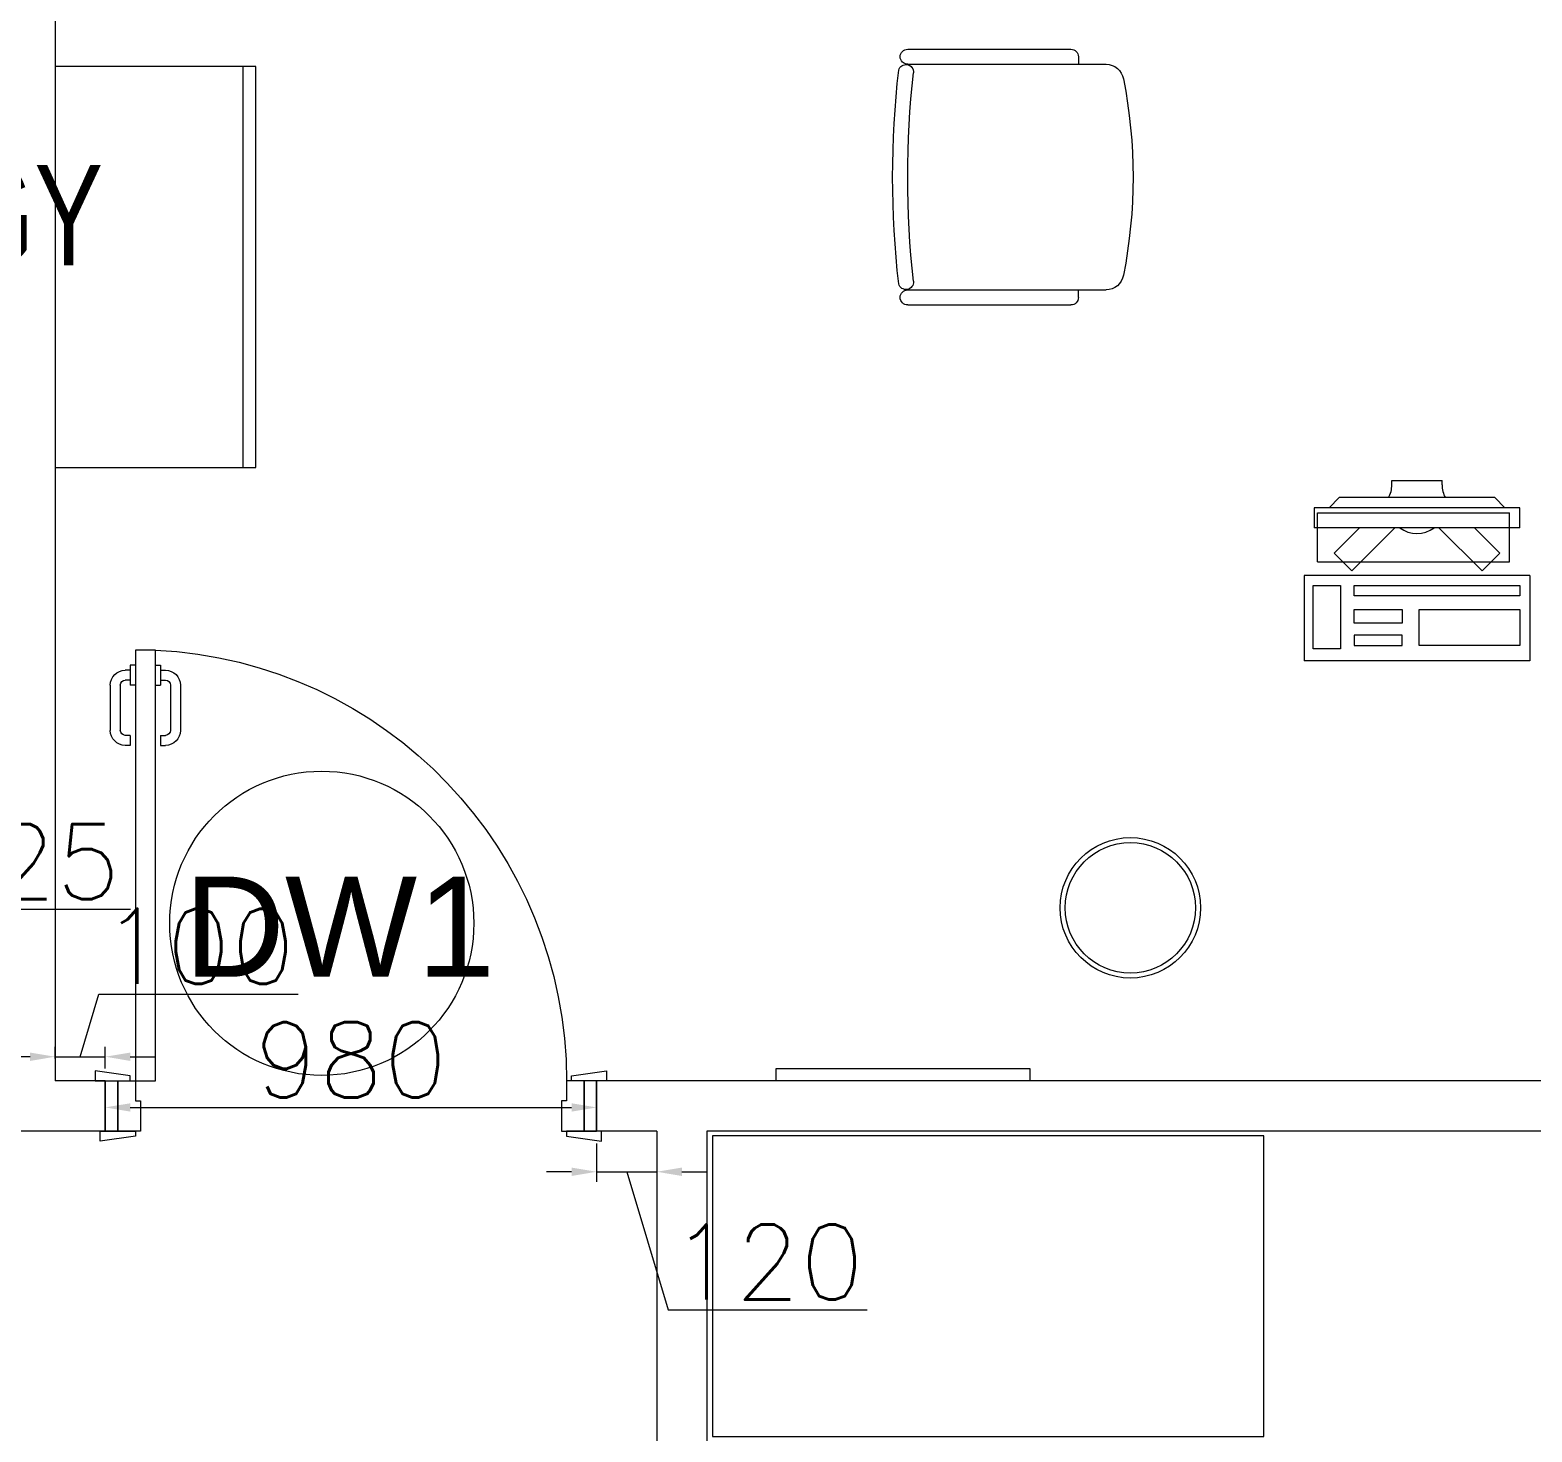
# Model space of a CAD drawing. Header units: millimetres. Extents: x -2143172 to 5255, y -610845 to 279739.
# Drawn here: x -1136529 to -1133534, y -589068 to -586273 of the extents above; entities that cross this region are included whole.
import ezdxf

# ---------------------------------------------------------------- set-up
doc = ezdxf.new("R2010")
doc.units = ezdxf.units.MM
doc.header["$LTSCALE"] = 30
doc.linetypes.add('HIDDEN', pattern=[9.525, 6.35, -3.175])
doc.layers.get('0').update_dxf_attribs({"lineweight": 5})
doc.layers.get('Defpoints').update_dxf_attribs({"lineweight": 5})
for name, color, linetype, lineweight in [('72_EGR_BASE_TEXT', 7, 'Continuous', 5), ('dims.', 152, 'Continuous', 5), ('DTAG', 20, 'Continuous', 9), ('LOADING', 163, 'Continuous', 5), ('Walls', 32, 'Continuous', 5)]:
    doc.layers.add(name, color=color, linetype=linetype, lineweight=lineweight)
doc.layers.add('Wooden Joinery', color=7, linetype='Continuous', lineweight=5, true_color=0x521300)
doc.styles.add('SIMPLEX', font='SIMPLEX.shx', dxfattribs={"height": 150})
doc.styles.add('TTLB-A0-JeddahDP$0$swis721', font='swiss.ttf')
doc.styles.add('X3G_ENTITY_258862', font='swisscl.ttf', dxfattribs={"height": 200})
doc.dimstyles.new('Buk', dxfattribs={"dimtxt": 150, "dimasz": 50, "dimexe": 20, "dimexo": 25, "dimgap": 20, "dimtad": 1, "dimdec": 0, "dimrnd": 5, "dimdsep": 46, "dimtxsty": 'SIMPLEX', "dimcen": 0, "dimdle": 20, "dimclrd": 256, "dimclre": 256, "dimclrt": 256, "dimadec": 0, "dimazin": 0, "dimtfac": 0.0075, "dimtdec": 0, "dimtmove": 1, "dimatfit": 2, "dimldrblk": 'ARCHTICK', "dimfxl": 1, "dimtolj": 1, "dimtzin": 0, "dimlwd": -1, "dimlwe": -1, "dimarcsym": 0})

# ---------------------------------------------------------------- blocks, each defined once
blk = doc.blocks.new('*D487')
at = {"layer": 'Defpoints', "color": 0, "transparency": 16777216}
for p in [(-1137004.4, -588150.9), (-1137004.4, -588368.1), (-1136579, -588368.1)]:
    blk.add_point(p, dxfattribs=at)
at = {"layer": 'dims.', "transparency": 16777216}
for p, q in [((-1136791.7, -588150.9), (-1136754.2, -588025.9)), ((-1136754.2, -588025.9), (-1136328.5, -588025.9)), ((-1136629, -588150.9), (-1136954.4, -588150.9))]:
    blk.add_line(p, q, dxfattribs=at)
at = {"layer": 'dims.', "linetype": 'Continuous', "transparency": 16777216}
for p, q in [((-1137004.4, -588343.1), (-1137004.4, -588130.9)), ((-1136579, -588343.1), (-1136579, -588130.9))]:
    blk.add_line(p, q, dxfattribs=at)
at = {"layer": 'dims.', "transparency": 16777216}
for points in [[(-1136954.4, -588142.6), (-1136954.4, -588159.3), (-1137004.4, -588150.9)], [(-1136629, -588142.6), (-1136629, -588159.3), (-1136579, -588150.9)]]:
    blk.add_solid(points, dxfattribs=at)
at = {"layer": 'dims.', "transparency": 16777216, "insert": (-1136541.4, -587930.9), "char_height": 150, "attachment_point": 5, "style": 'SIMPLEX'}
blk.add_mtext('\\A1;425', dxfattribs=at)
blk = doc.blocks.new('_ArchTick')
at = {"color": 0, "linetype": 'ByBlock', "const_width": 0.15}
blk.add_lwpolyline([(-0.5, -0.5), (0.5, 0.5)], dxfattribs=at)
blk = doc.blocks.new('*D495')
at = {"layer": 'Defpoints', "color": 0, "transparency": 16777216}
for p in [(-1136379, -588319.9), (-1136479, -588348.5), (-1136379, -588368.1)]:
    blk.add_point(p, dxfattribs=at)
at = {"layer": 'dims.', "transparency": 16777216}
for p, q in [((-1136429, -588319.9), (-1136391.5, -588194.9)), ((-1136391.5, -588194.9), (-1135994.4, -588194.9)), ((-1136529, -588319.9), (-1136579, -588319.9)), ((-1136479, -588319.9), (-1136379, -588319.9)), ((-1136479, -588319.9), (-1136379, -588319.9)), ((-1136329, -588319.9), (-1136279, -588319.9))]:
    blk.add_line(p, q, dxfattribs=at)
at = {"layer": 'dims.', "linetype": 'Continuous', "transparency": 16777216}
for p, q in [((-1136479, -588323.5), (-1136479, -588299.9)), ((-1136379, -588343.1), (-1136379, -588299.9))]:
    blk.add_line(p, q, dxfattribs=at)
at = {"layer": 'dims.', "transparency": 16777216}
for points in [[(-1136529, -588311.6), (-1136529, -588328.3), (-1136479, -588319.9)], [(-1136329, -588311.6), (-1136329, -588328.3), (-1136379, -588319.9)]]:
    blk.add_solid(points, dxfattribs=at)
at = {"layer": 'dims.', "transparency": 16777216, "insert": (-1136193, -588099.9), "char_height": 150, "attachment_point": 5, "style": 'SIMPLEX'}
blk.add_mtext('\\A1;100', dxfattribs=at)
blk = doc.blocks.new('*D496')
at = {"layer": 'Defpoints', "color": 0, "transparency": 16777216}
for p in [(-1136379, -588368.1), (-1135399, -588368.1), (-1135399, -588421)]:
    blk.add_point(p, dxfattribs=at)
at = {"layer": 'dims.', "linetype": 'Continuous', "transparency": 16777216}
for p, q in [((-1136379, -588393.1), (-1136379, -588441)), ((-1135399, -588393.1), (-1135399, -588441))]:
    blk.add_line(p, q, dxfattribs=at)
at = {"layer": 'dims.', "transparency": 16777216}
blk.add_line((-1136329, -588421), (-1135449, -588421), dxfattribs=at)
for points in [[(-1136329, -588412.7), (-1136329, -588429.4), (-1136379, -588421)], [(-1135449, -588412.7), (-1135449, -588429.4), (-1135399, -588421)]]:
    blk.add_solid(points, dxfattribs=at)
at = {"layer": 'dims.', "transparency": 16777216, "insert": (-1135889, -588326), "char_height": 150, "attachment_point": 5, "style": 'SIMPLEX'}
blk.add_mtext('\\A1;980', dxfattribs=at)
blk = doc.blocks.new('*D497')
at = {"layer": 'Defpoints', "color": 0, "transparency": 16777216}
for p in [(-1135399, -588468.1), (-1135279, -588468.1), (-1135279, -588549.3)]:
    blk.add_point(p, dxfattribs=at)
at = {"layer": 'dims.', "linetype": 'Continuous', "transparency": 16777216}
for p, q in [((-1135399, -588493.1), (-1135399, -588569.3)), ((-1135279, -588493.1), (-1135279, -588569.3))]:
    blk.add_line(p, q, dxfattribs=at)
at = {"layer": 'dims.', "transparency": 16777216}
for p, q in [((-1135449, -588549.3), (-1135499, -588549.3)), ((-1135399, -588549.3), (-1135279, -588549.3)), ((-1135399, -588549.3), (-1135279, -588549.3)), ((-1135339, -588549.3), (-1135256.5, -588824.3)), ((-1135229, -588549.3), (-1135179, -588549.3)), ((-1135256.5, -588824.3), (-1134859.4, -588824.3))]:
    blk.add_line(p, q, dxfattribs=at)
for points in [[(-1135449, -588541), (-1135449, -588557.7), (-1135399, -588549.3)], [(-1135229, -588541), (-1135229, -588557.7), (-1135279, -588549.3)]]:
    blk.add_solid(points, dxfattribs=at)
at = {"layer": 'dims.', "transparency": 16777216, "insert": (-1135058, -588729.3), "char_height": 150, "attachment_point": 5, "style": 'SIMPLEX'}
blk.add_mtext('\\A1;120', dxfattribs=at)
blk = doc.blocks.new('A$C72370EFE')
at = {"layer": 'Wooden Joinery'}
for p, q in [((-0.01, -0.04), (-0.02, -0.04)), ((-0.01, -0.03), (-0.01, -0.07)), ((0, -0.03), (-0.01, -0.03)), ((0.04, -0.03), (0.05, -0.03)), ((0.05, -0.03), (0.05, -0.07)), ((0.05, -0.04), (0.06, -0.04)), ((-0.05, -0.07), (-0.05, -0.16)), ((-0.03, -0.07), (-0.03, -0.16)), ((-0.01, -0.06), (-0.02, -0.06)), ((0, -0.07), (-0.01, -0.07)), ((0.04, -0.07), (0.05, -0.07)), ((0.05, -0.06), (0.06, -0.06)), ((0.07, -0.07), (0.07, -0.16)), ((0.09, -0.07), (0.09, -0.16)), ((-0.01, -0.17), (-0.02, -0.17)), ((-0.01, -0.17), (-0.01, -0.19)), ((0.05, -0.17), (0.06, -0.17)), ((0.05, -0.17), (0.05, -0.19)), ((-0.01, -0.19), (-0.02, -0.19)), ((0.05, -0.19), (0.06, -0.19))]:
    blk.add_line(p, q, dxfattribs=at)
for centre, radius, start, end in [((-0.02, -0.07), 0.03, 90, 180), ((0.06, -0.07), 0.03, 0, 90), ((-0.02, -0.07), 0.01, 90, 180), ((0.06, -0.07), 0.01, 0, 90), ((-0.02, -0.16), 0.03, 180, 270), ((-0.02, -0.16), 0.01, 180, 270), ((0.06, -0.16), 0.01, 270, 0), ((0.06, -0.16), 0.03, 270, 0)]:
    blk.add_arc(centre, radius, start, end, dxfattribs=at)
blk = doc.blocks.new('A$C5DAD61B4')
at = {"layer": 'Wooden Joinery'}
for points in [[(80, 959.1), (80, 969.1), (10, 979.1), (10, 959.1)], [(940, 959.1), (940, 969.1), (1010, 979.1), (1010, 959.1)], [(70, 859.1), (70, 849.1), (0, 839.1), (0, 859.1)], [(120, 859.1), (120, 0), (80, 0), (80, 859.1)], [(950, 859.1), (950, 849.1), (1020, 839.1), (1020, 859.1)]]:
    blk.add_lwpolyline(points, close=True, dxfattribs=at)
for points in [[(45, 859.1), (45, 959.1), (20, 959.1), (20, 859.1), (45, 859.1)], [(45, 859.1), (80, 859.1), (80, 899.1), (90, 899.1), (90, 959.1), (45, 959.1), (45, 859.1)], [(975, 859.1), (940, 859.1), (940, 899.1), (930, 899.1), (930, 959.1), (975, 959.1), (975, 859.1)], [(975, 859.1), (975, 959.1), (1000, 959.1), (1000, 859.1), (975, 859.1)]]:
    blk.add_lwpolyline(points, dxfattribs=at)
blk.add_arc((80, 859.1), 860, 272.666, 0, dxfattribs=at)
at = {"layer": 'Wooden Joinery', "xscale": 999.9999999998854, "yscale": 999.9999999998854, "zscale": 999.9999999998854, "rotation": 180}
blk.add_blockref('A$C72370EFE', (120, 0), dxfattribs=at)
blk = doc.blocks.new('A$C164D1FF0')
at = {"layer": 'DTAG'}
blk.add_circle((0, 0), 303.3, dxfattribs=at)
at = {"layer": 'DTAG', "insert": (-275.2, 93.3), "char_height": 200, "width": 6547.939, "attachment_point": 1, "style": 'TTLB-A0-JeddahDP$0$swis721'}
blk.add_mtext('DW1', dxfattribs=at)
blk = doc.blocks.new('WM00001-P')
blk.add_circle((0, 0), 0.14)
at = {"color": 8}
blk.add_circle((0, 0), 0.13, dxfattribs=at)
blk = doc.blocks.new('GF21016-P')
at = {"color": 0, "extrusion": (-1.24384e-09, -1.20261e-09, -1)}
for p, q in [((0.0128, 0.0179), (0.0128, 0.4136)), ((0.4628, 0.0179), (0.4628, 0.4136)), ((-0.0172, 0.0179), (-0.0172, 0.3435)), ((-0.0022, 0.3585), (0.0128, 0.3585)), ((0.4778, 0.3585), (0.4628, 0.3585)), ((0.4928, 0.0179), (0.4928, 0.3435)), ((0.4778, 0.0029), (0.4778, 0.0029))]:
    blk.add_line(p, q, dxfattribs=at)
for centre, radius, start, end in [((-0.2378, -0.5362), 1.0036, 78.7568, 101.2432), ((-0.0478, 0.4136), 0.035, 0, 80.6557), ((-0.4278, 0.4136), 0.035, 99.3443, 180), ((0.0022, 0.3435), 0.015, 0, 90), ((-0.4778, 0.3435), 0.015, 90, 180), ((-0.0284, 0.0145), 0.015, 284.3864, 95.5209), ((-0.4471, 0.0145), 0.015, 84.4791, 255.6136), ((0.0022, 0.0179), 0.015, 270, 0), ((0.0022, 0.0179), 0.015, 180, 270), ((-0.2378, 1.8734), 1.8855, 263.5119, 276.4881), ((-0.2378, 1.8928), 1.8749, 263.6341, 276.3659), ((-0.4778, 0.0179), 0.015, 270, 0), ((-0.4778, 0.0179), 0.015, 180, 270)]:
    blk.add_arc(centre, radius, start, end, dxfattribs=at)
blk = doc.blocks.new('ITCWLS1-P')
for p, q in [((-0.17, 0.45), (-0.17, 0)), ((-0.17, 0.45), (0, 0.45)), ((0, 0.45), (0, 0)), ((-0.2651, 0.43, 0), (-0.3051, 0.43, 0)), ((-0.3051, 0.43, 0), (-0.3051, 0.02, 0)), ((-0.2651, 0.43, 0), (-0.2651, 0.02, 0)), ((-0.1496, 0.4305), (-0.1291, 0.4305)), ((-0.1291, 0.4305), (-0.1291, 0.4089)), ((-0.3251, 0.38, 0), (-0.3051, 0.4, 0)), ((-0.3251, 0.38, 0), (-0.3251, 0.07, 0)), ((-0.3251, 0.07, 0), (-0.3051, 0.05, 0)), ((-0.3051, 0.02, 0), (-0.2651, 0.02, 0)), ((-0.17, 0), (0, 0))]:
    blk.add_line(p, q)
at = {"color": 8, "linetype": 'HIDDEN'}
for p, q in [((-0.197, 0.4094), (-0.295, 0.4094)), ((-0.295, 0.0264), (-0.295, 0.4094)), ((-0.197, 0.0264), (-0.197, 0.4094)), ((-0.197, 0.0264), (-0.295, 0.0264))]:
    blk.add_line(p, q, dxfattribs=at)
at = {"color": 1, "extrusion": (2.48281e-10, 3.18408e-10, -1)}
for p, q in [((-0.2651, 0.3395), (-0.2144, 0.3902)), ((-0.1791, 0.3548), (-0.2144, 0.3902)), ((-0.2651, 0.2688), (-0.1791, 0.3548))]:
    blk.add_line(p, q, dxfattribs=at)
at = {"color": 1}
for p, q in [((-0.3503, 0.275), (-0.3596, 0.275)), ((-0.3596, 0.175), (-0.3596, 0.275)), ((-0.3503, 0.175), (-0.3596, 0.175))]:
    blk.add_line(p, q, dxfattribs=at)
at = {"color": 1, "extrusion": (2.48281e-10, -3.18408e-10, -1)}
for p, q in [((-0.2651, 0.1812), (-0.1791, 0.0952)), ((-0.2651, 0.1105), (-0.2144, 0.0598)), ((-0.1791, 0.0952), (-0.2144, 0.0598))]:
    blk.add_line(p, q, dxfattribs=at)
blk.add_lwpolyline([(-0.1291, 0.4089), (-0.1291, 0.1), (-0.1496, 0.1), (-0.1496, 0.4305)])
for points in [[(-0.1019, 0.4305), (-0.0304, 0.4305), (-0.0304, 0.2294), (-0.1019, 0.2294)], [(-0.1019, 0.1954), (-0.0747, 0.1954), (-0.0747, 0.1), (-0.1019, 0.1)], [(-0.0304, 0.1954), (-0.0508, 0.1954), (-0.0508, 0.1), (-0.0304, 0.1)], [(-0.1496, 0.0727), (-0.0236, 0.0727), (-0.0236, 0.0182), (-0.1496, 0.0182)]]:
    blk.add_lwpolyline(points, close=True)
at = {"color": 250, "linetype": 'Continuous'}
for points in [[(-0.1496, 0.1), (-0.1496, 0.1), (-0.1496, 0.1), (-0.1496, 0.1), (-0.1496, 0.1), (-0.1496, 0.1), (-0.1496, 0.1), (-0.1496, 0.1), (-0.1496, 0.1)], [(-0.1496, 0.1), (-0.1496, 0.1), (-0.1496, 0.1), (-0.1496, 0.1), (-0.1496, 0.1), (-0.1496, 0.1), (-0.1496, 0.1), (-0.1496, 0.1), (-0.1496, 0.1), (-0.1496, 0.1), (-0.1496, 0.1), (-0.1496, 0.1), (-0.1496, 0.1), (-0.1496, 0.1), (-0.1496, 0.1), (-0.1496, 0.1), (-0.1496, 0.1), (-0.1496, 0.1)], [(-0.1496, 0.1), (-0.1496, 0.1), (-0.1496, 0.1), (-0.1496, 0.1), (-0.1496, 0.1), (-0.1496, 0.1), (-0.1496, 0.1), (-0.1496, 0.1), (-0.1496, 0.1), (-0.1496, 0.1)], [(-0.1496, 0.1), (-0.1496, 0.1), (-0.1496, 0.1), (-0.1496, 0.1), (-0.1496, 0.1), (-0.1496, 0.1), (-0.1496, 0.1)], [(-0.1496, 0.1), (-0.1496, 0.1), (-0.1496, 0.1), (-0.1496, 0.1), (-0.1496, 0.1), (-0.1496, 0.1), (-0.1496, 0.1), (-0.1496, 0.1), (-0.1496, 0.1), (-0.1496, 0.1)], [(-0.1496, 0.1), (-0.1496, 0.1), (-0.1496, 0.1), (-0.1496, 0.1), (-0.1496, 0.1), (-0.1496, 0.1), (-0.1496, 0.1), (-0.1496, 0.1), (-0.1496, 0.1), (-0.1496, 0.1), (-0.1496, 0.1), (-0.1496, 0.1), (-0.1496, 0.1), (-0.1496, 0.1), (-0.1496, 0.1)], [(-0.1496, 0.1), (-0.1496, 0.1), (-0.1496, 0.1), (-0.1496, 0.1), (-0.1496, 0.1), (-0.1496, 0.1), (-0.1496, 0.1), (-0.1496, 0.1), (-0.1496, 0.1), (-0.1496, 0.1)], [(-0.1496, 0.1), (-0.1496, 0.1), (-0.1496, 0.1), (-0.1496, 0.1), (-0.1496, 0.1), (-0.1496, 0.1), (-0.1496, 0.1), (-0.1496, 0.1), (-0.1496, 0.1), (-0.1496, 0.1)], [(-0.1496, 0.1), (-0.1496, 0.1), (-0.1496, 0.1), (-0.1496, 0.1), (-0.1496, 0.1), (-0.1496, 0.1), (-0.1496, 0.1), (-0.1496, 0.1), (-0.1496, 0.1), (-0.1496, 0.1), (-0.1496, 0.1), (-0.1496, 0.1), (-0.1496, 0.1), (-0.1496, 0.1), (-0.1496, 0.1), (-0.1496, 0.1), (-0.1496, 0.1), (-0.1496, 0.1), (-0.1496, 0.1), (-0.1496, 0.1), (-0.1496, 0.1), (-0.1496, 0.1), (-0.1496, 0.1), (-0.1496, 0.1), (-0.1496, 0.1), (-0.1496, 0.1), (-0.1496, 0.1), (-0.1496, 0.1), (-0.1496, 0.1), (-0.1496, 0.1), (-0.1496, 0.1), (-0.1496, 0.1), (-0.1496, 0.1), (-0.1496, 0.1), (-0.1496, 0.1), (-0.1496, 0.1), (-0.1496, 0.1), (-0.1496, 0.1), (-0.1496, 0.1), (-0.1496, 0.1), (-0.1496, 0.1), (-0.1496, 0.1), (-0.1496, 0.1), (-0.1496, 0.1), (-0.1496, 0.1), (-0.1496, 0.1), (-0.1496, 0.1), (-0.1496, 0.1), (-0.1496, 0.1), (-0.1496, 0.1), (-0.1496, 0.1), (-0.1496, 0.1), (-0.1496, 0.1), (-0.1496, 0.1)], [(-0.1496, 0.1), (-0.1496, 0.1), (-0.1496, 0.1), (-0.1496, 0.1), (-0.1496, 0.1), (-0.1496, 0.1), (-0.1496, 0.1), (-0.1496, 0.1), (-0.1496, 0.1), (-0.1496, 0.1), (-0.1496, 0.1), (-0.1496, 0.1), (-0.1496, 0.1), (-0.1496, 0.1), (-0.1496, 0.1), (-0.1496, 0.1), (-0.1496, 0.1), (-0.1496, 0.1), (-0.1496, 0.1), (-0.1496, 0.1), (-0.1496, 0.1), (-0.1496, 0.1), (-0.1496, 0.1), (-0.1496, 0.1), (-0.1496, 0.1), (-0.1496, 0.1), (-0.1496, 0.1), (-0.1496, 0.1), (-0.1496, 0.1), (-0.1496, 0.1), (-0.1496, 0.1), (-0.1496, 0.1), (-0.1496, 0.1), (-0.1496, 0.1), (-0.1496, 0.1), (-0.1496, 0.1), (-0.1496, 0.1), (-0.1496, 0.1), (-0.1496, 0.1), (-0.1496, 0.1), (-0.1496, 0.1), (-0.1496, 0.1), (-0.1496, 0.1), (-0.1496, 0.1), (-0.1496, 0.1), (-0.1496, 0.1), (-0.1496, 0.1), (-0.1496, 0.1), (-0.1496, 0.1), (-0.1496, 0.1), (-0.1496, 0.1), (-0.1496, 0.1), (-0.1496, 0.1), (-0.1496, 0.1), (-0.1496, 0.1), (-0.1496, 0.1), (-0.1496, 0.1), (-0.1496, 0.1), (-0.1496, 0.1), (-0.1496, 0.1), (-0.1496, 0.1), (-0.1496, 0.1), (-0.1496, 0.1), (-0.1496, 0.1), (-0.1496, 0.1), (-0.1496, 0.1), (-0.1496, 0.1), (-0.1496, 0.1), (-0.1496, 0.1), (-0.1496, 0.1), (-0.1496, 0.1), (-0.1496, 0.1), (-0.1496, 0.1), (-0.1496, 0.1), (-0.1496, 0.1), (-0.1496, 0.1), (-0.1496, 0.1), (-0.1496, 0.1), (-0.1496, 0.1), (-0.1496, 0.1), (-0.1496, 0.1), (-0.1496, 0.1), (-0.1496, 0.1), (-0.1496, 0.1), (-0.1496, 0.1), (-0.1496, 0.1), (-0.1496, 0.1), (-0.1496, 0.1), (-0.1496, 0.1)], [(-0.1496, 0.1), (-0.1496, 0.1), (-0.1496, 0.1), (-0.1496, 0.1), (-0.1496, 0.1), (-0.1496, 0.1), (-0.1496, 0.1), (-0.1496, 0.1), (-0.1496, 0.1), (-0.1496, 0.1), (-0.1496, 0.1), (-0.1496, 0.1)], [(-0.1496, 0.1), (-0.1496, 0.1), (-0.1496, 0.1), (-0.1496, 0.1), (-0.1496, 0.1), (-0.1496, 0.1), (-0.1496, 0.1)], [(-0.1496, 0.1), (-0.1496, 0.1), (-0.1496, 0.1), (-0.1496, 0.1), (-0.1496, 0.1), (-0.1496, 0.1), (-0.1496, 0.1), (-0.1496, 0.1), (-0.1496, 0.1), (-0.1496, 0.1), (-0.1496, 0.1), (-0.1496, 0.1), (-0.1496, 0.1), (-0.1496, 0.1), (-0.1496, 0.1), (-0.1496, 0.1), (-0.1496, 0.1)], [(-0.1496, 0.1), (-0.1496, 0.1), (-0.1496, 0.1), (-0.1496, 0.1), (-0.1496, 0.1), (-0.1496, 0.1), (-0.1496, 0.1), (-0.1496, 0.1), (-0.1496, 0.1), (-0.1496, 0.1), (-0.1496, 0.1), (-0.1496, 0.1), (-0.1496, 0.1), (-0.1496, 0.1), (-0.1496, 0.1), (-0.1496, 0.1), (-0.1496, 0.1), (-0.1496, 0.1), (-0.1496, 0.1), (-0.1496, 0.1), (-0.1496, 0.1), (-0.1496, 0.1), (-0.1496, 0.1), (-0.1496, 0.1), (-0.1496, 0.1), (-0.1496, 0.1), (-0.1496, 0.1), (-0.1496, 0.1), (-0.1496, 0.1), (-0.1496, 0.1), (-0.1496, 0.1), (-0.1496, 0.1), (-0.1496, 0.1), (-0.1496, 0.1), (-0.1496, 0.1), (-0.1496, 0.1), (-0.1496, 0.1), (-0.1496, 0.1), (-0.1496, 0.1), (-0.1496, 0.1), (-0.1496, 0.1), (-0.1496, 0.1), (-0.1496, 0.1), (-0.1496, 0.1), (-0.1496, 0.1), (-0.1496, 0.1), (-0.1496, 0.1), (-0.1496, 0.1), (-0.1496, 0.1), (-0.1496, 0.1), (-0.1496, 0.1), (-0.1496, 0.1), (-0.1496, 0.1), (-0.1496, 0.1), (-0.1496, 0.1), (-0.1496, 0.1), (-0.1496, 0.1), (-0.1496, 0.1), (-0.1496, 0.1), (-0.1496, 0.1), (-0.1496, 0.1), (-0.1496, 0.1), (-0.1496, 0.1), (-0.1496, 0.1), (-0.1496, 0.1), (-0.1496, 0.1), (-0.1496, 0.1), (-0.1496, 0.1), (-0.1496, 0.1), (-0.1496, 0.1), (-0.1496, 0.1), (-0.1496, 0.1), (-0.1496, 0.1), (-0.1496, 0.1), (-0.1496, 0.1), (-0.1496, 0.1), (-0.1496, 0.1), (-0.1496, 0.1), (-0.1496, 0.1), (-0.1496, 0.1), (-0.1496, 0.1), (-0.1496, 0.1), (-0.1496, 0.1), (-0.1496, 0.1), (-0.1496, 0.1), (-0.1496, 0.1), (-0.1496, 0.1), (-0.1496, 0.1), (-0.1496, 0.1), (-0.1496, 0.1), (-0.1496, 0.1), (-0.1496, 0.1), (-0.1496, 0.1), (-0.1496, 0.1), (-0.1496, 0.1), (-0.1496, 0.1), (-0.1496, 0.1), (-0.1496, 0.1), (-0.1496, 0.1), (-0.1496, 0.1), (-0.1496, 0.1), (-0.1496, 0.1), (-0.1496, 0.1), (-0.1496, 0.1), (-0.1496, 0.1), (-0.1496, 0.1), (-0.1496, 0.1), (-0.1496, 0.1), (-0.1496, 0.1), (-0.1496, 0.1), (-0.1496, 0.1)], [(-0.1496, 0.1), (-0.1496, 0.1), (-0.1496, 0.1), (-0.1496, 0.1), (-0.1496, 0.1), (-0.1496, 0.1), (-0.1496, 0.1), (-0.1496, 0.1)]]:
    blk.add_lwpolyline(points, dxfattribs=at)
for points in [[(-0.1496, 0.1), (-0.1496, 0.1), (-0.1496, 0.1), (-0.1496, 0.1), (-0.1496, 0.1), (-0.1496, 0.1), (-0.1496, 0.1), (-0.1496, 0.1), (-0.1496, 0.1), (-0.1496, 0.1), (-0.1496, 0.1), (-0.1496, 0.1), (-0.1496, 0.1), (-0.1496, 0.1), (-0.1496, 0.1), (-0.1496, 0.1), (-0.1496, 0.1), (-0.1496, 0.1), (-0.1496, 0.1), (-0.1496, 0.1), (-0.1496, 0.1), (-0.1496, 0.1), (-0.1496, 0.1), (-0.1496, 0.1), (-0.1496, 0.1), (-0.1496, 0.1), (-0.1496, 0.1), (-0.1496, 0.1), (-0.1496, 0.1), (-0.1496, 0.1), (-0.1496, 0.1), (-0.1496, 0.1), (-0.1496, 0.1), (-0.1496, 0.1), (-0.1496, 0.1), (-0.1496, 0.1), (-0.1496, 0.1), (-0.1496, 0.1), (-0.1496, 0.1), (-0.1496, 0.1), (-0.1496, 0.1), (-0.1496, 0.1), (-0.1496, 0.1), (-0.1496, 0.1), (-0.1496, 0.1), (-0.1496, 0.1), (-0.1496, 0.1), (-0.1496, 0.1), (-0.1496, 0.1), (-0.1496, 0.1), (-0.1496, 0.1), (-0.1496, 0.1), (-0.1496, 0.1), (-0.1496, 0.1), (-0.1496, 0.1), (-0.1496, 0.1), (-0.1496, 0.1), (-0.1496, 0.1), (-0.1496, 0.1), (-0.1496, 0.1), (-0.1496, 0.1), (-0.1496, 0.1), (-0.1496, 0.1), (-0.1496, 0.1), (-0.1496, 0.1), (-0.1496, 0.1), (-0.1496, 0.1), (-0.1496, 0.1), (-0.1496, 0.1), (-0.1496, 0.1), (-0.1496, 0.1), (-0.1496, 0.1), (-0.1496, 0.1), (-0.1496, 0.1), (-0.1496, 0.1), (-0.1496, 0.1), (-0.1496, 0.1), (-0.1496, 0.1), (-0.1496, 0.1), (-0.1496, 0.1), (-0.1496, 0.1), (-0.1496, 0.1), (-0.1496, 0.1), (-0.1496, 0.1), (-0.1496, 0.1), (-0.1496, 0.1), (-0.1496, 0.1), (-0.1496, 0.1), (-0.1496, 0.1), (-0.1496, 0.1), (-0.1496, 0.1), (-0.1496, 0.1), (-0.1496, 0.1), (-0.1496, 0.1), (-0.1496, 0.1), (-0.1496, 0.1), (-0.1496, 0.1), (-0.1496, 0.1), (-0.1496, 0.1), (-0.1496, 0.1), (-0.1496, 0.1), (-0.1496, 0.1), (-0.1496, 0.1), (-0.1496, 0.1), (-0.1496, 0.1), (-0.1496, 0.1), (-0.1496, 0.1), (-0.1496, 0.1), (-0.1496, 0.1), (-0.1496, 0.1), (-0.1496, 0.1), (-0.1496, 0.1), (-0.1496, 0.1), (-0.1496, 0.1), (-0.1496, 0.1), (-0.1496, 0.1), (-0.1496, 0.1), (-0.1496, 0.1), (-0.1496, 0.1), (-0.1496, 0.1), (-0.1496, 0.1), (-0.1496, 0.1), (-0.1496, 0.1), (-0.1496, 0.1), (-0.1496, 0.1), (-0.1496, 0.1), (-0.1496, 0.1), (-0.1496, 0.1), (-0.1496, 0.1), (-0.1496, 0.1), (-0.1496, 0.1), (-0.1496, 0.1), (-0.1496, 0.1), (-0.1496, 0.1), (-0.1496, 0.1), (-0.1496, 0.1), (-0.1496, 0.1), (-0.1496, 0.1), (-0.1496, 0.1), (-0.1496, 0.1), (-0.1496, 0.1), (-0.1496, 0.1), (-0.1496, 0.1), (-0.1496, 0.1), (-0.1496, 0.1), (-0.1496, 0.1), (-0.1496, 0.1), (-0.1496, 0.1), (-0.1496, 0.1), (-0.1496, 0.1), (-0.1496, 0.1), (-0.1496, 0.1), (-0.1496, 0.1), (-0.1496, 0.1), (-0.1496, 0.1), (-0.1496, 0.1), (-0.1496, 0.1), (-0.1496, 0.1), (-0.1496, 0.1), (-0.1496, 0.1), (-0.1496, 0.1), (-0.1496, 0.1), (-0.1496, 0.1), (-0.1496, 0.1), (-0.1496, 0.1), (-0.1496, 0.1), (-0.1496, 0.1), (-0.1496, 0.1), (-0.1496, 0.1), (-0.1496, 0.1), (-0.1496, 0.1), (-0.1496, 0.1), (-0.1496, 0.1), (-0.1496, 0.1), (-0.1496, 0.1), (-0.1496, 0.1), (-0.1496, 0.1), (-0.1496, 0.1), (-0.1496, 0.1), (-0.1496, 0.1), (-0.1496, 0.1), (-0.1496, 0.1), (-0.1496, 0.1), (-0.1496, 0.1), (-0.1496, 0.1), (-0.1496, 0.1), (-0.1496, 0.1), (-0.1496, 0.1), (-0.1496, 0.1), (-0.1496, 0.1), (-0.1496, 0.1), (-0.1496, 0.1), (-0.1496, 0.1), (-0.1496, 0.1), (-0.1496, 0.1), (-0.1496, 0.1), (-0.1496, 0.1), (-0.1496, 0.1), (-0.1496, 0.1), (-0.1496, 0.1), (-0.1496, 0.1), (-0.1496, 0.1), (-0.1496, 0.1), (-0.1496, 0.1), (-0.1496, 0.1), (-0.1496, 0.1), (-0.1496, 0.1), (-0.1496, 0.1), (-0.1496, 0.1), (-0.1496, 0.1), (-0.1496, 0.1), (-0.1496, 0.1), (-0.1496, 0.1), (-0.1496, 0.1), (-0.1496, 0.1), (-0.1496, 0.1), (-0.1496, 0.1), (-0.1496, 0.1), (-0.1496, 0.1), (-0.1496, 0.1), (-0.1496, 0.1), (-0.1496, 0.1), (-0.1496, 0.1), (-0.1496, 0.1), (-0.1496, 0.1), (-0.1496, 0.1), (-0.1496, 0.1), (-0.1496, 0.1), (-0.1496, 0.1), (-0.1496, 0.1), (-0.1496, 0.1), (-0.1496, 0.1), (-0.1496, 0.1), (-0.1496, 0.1), (-0.1496, 0.1), (-0.1496, 0.1), (-0.1496, 0.1), (-0.1496, 0.1), (-0.1496, 0.1), (-0.1496, 0.1), (-0.1496, 0.1), (-0.1496, 0.1), (-0.1496, 0.1), (-0.1496, 0.1), (-0.1496, 0.1), (-0.1496, 0.1), (-0.1496, 0.1), (-0.1496, 0.1), (-0.1496, 0.1), (-0.1496, 0.1), (-0.1496, 0.1), (-0.1496, 0.1), (-0.1496, 0.1), (-0.1496, 0.1), (-0.1496, 0.1), (-0.1496, 0.1), (-0.1496, 0.1), (-0.1496, 0.1), (-0.1496, 0.1), (-0.1496, 0.1), (-0.1496, 0.1), (-0.1496, 0.1), (-0.1496, 0.1), (-0.1496, 0.1), (-0.1496, 0.1), (-0.1496, 0.1), (-0.1496, 0.1), (-0.1496, 0.1), (-0.1496, 0.1), (-0.1496, 0.1), (-0.1496, 0.1), (-0.1496, 0.1), (-0.1496, 0.1), (-0.1496, 0.1), (-0.1496, 0.1), (-0.1496, 0.1), (-0.1496, 0.1)], [(-0.1496, 0.1), (-0.1496, 0.1), (-0.1496, 0.1), (-0.1496, 0.1), (-0.1496, 0.1), (-0.1496, 0.1), (-0.1496, 0.1), (-0.1496, 0.1), (-0.1496, 0.1), (-0.1496, 0.1), (-0.1496, 0.1), (-0.1496, 0.1), (-0.1496, 0.1), (-0.1496, 0.1), (-0.1496, 0.1), (-0.1496, 0.1), (-0.1496, 0.1), (-0.1496, 0.1), (-0.1496, 0.1), (-0.1496, 0.1), (-0.1496, 0.1), (-0.1496, 0.1), (-0.1496, 0.1), (-0.1496, 0.1), (-0.1496, 0.1), (-0.1496, 0.1), (-0.1496, 0.1), (-0.1496, 0.1), (-0.1496, 0.1), (-0.1496, 0.1), (-0.1496, 0.1), (-0.1496, 0.1), (-0.1496, 0.1), (-0.1496, 0.1), (-0.1496, 0.1), (-0.1496, 0.1), (-0.1496, 0.1), (-0.1496, 0.1), (-0.1496, 0.1), (-0.1496, 0.1), (-0.1496, 0.1), (-0.1496, 0.1), (-0.1496, 0.1), (-0.1496, 0.1), (-0.1496, 0.1), (-0.1496, 0.1), (-0.1496, 0.1), (-0.1496, 0.1), (-0.1496, 0.1), (-0.1496, 0.1), (-0.1496, 0.1), (-0.1496, 0.1), (-0.1496, 0.1), (-0.1496, 0.1), (-0.1496, 0.1), (-0.1496, 0.1), (-0.1496, 0.1), (-0.1496, 0.1), (-0.1496, 0.1), (-0.1496, 0.1), (-0.1496, 0.1), (-0.1496, 0.1), (-0.1496, 0.1), (-0.1496, 0.1), (-0.1496, 0.1), (-0.1496, 0.1), (-0.1496, 0.1), (-0.1496, 0.1), (-0.1496, 0.1), (-0.1496, 0.1), (-0.1496, 0.1), (-0.1496, 0.1), (-0.1496, 0.1), (-0.1496, 0.1), (-0.1496, 0.1), (-0.1496, 0.1), (-0.1496, 0.1), (-0.1496, 0.1), (-0.1496, 0.1), (-0.1496, 0.1), (-0.1496, 0.1), (-0.1496, 0.1), (-0.1496, 0.1), (-0.1496, 0.1), (-0.1496, 0.1), (-0.1496, 0.1), (-0.1496, 0.1), (-0.1496, 0.1), (-0.1496, 0.1), (-0.1496, 0.1), (-0.1496, 0.1), (-0.1496, 0.1), (-0.1496, 0.1), (-0.1496, 0.1), (-0.1496, 0.1), (-0.1496, 0.1), (-0.1496, 0.1), (-0.1496, 0.1), (-0.1496, 0.1), (-0.1496, 0.1), (-0.1496, 0.1), (-0.1496, 0.1), (-0.1496, 0.1), (-0.1496, 0.1), (-0.1496, 0.1), (-0.1496, 0.1), (-0.1496, 0.1), (-0.1496, 0.1), (-0.1496, 0.1), (-0.1496, 0.1), (-0.1496, 0.1), (-0.1496, 0.1), (-0.1496, 0.1), (-0.1496, 0.1), (-0.1496, 0.1), (-0.1496, 0.1), (-0.1496, 0.1), (-0.1496, 0.1), (-0.1496, 0.1), (-0.1496, 0.1), (-0.1496, 0.1), (-0.1496, 0.1), (-0.1496, 0.1), (-0.1496, 0.1), (-0.1496, 0.1), (-0.1496, 0.1), (-0.1496, 0.1), (-0.1496, 0.1), (-0.1496, 0.1), (-0.1496, 0.1), (-0.1496, 0.1), (-0.1496, 0.1), (-0.1496, 0.1), (-0.1496, 0.1), (-0.1496, 0.1), (-0.1496, 0.1), (-0.1496, 0.1), (-0.1496, 0.1), (-0.1496, 0.1), (-0.1496, 0.1), (-0.1496, 0.1), (-0.1496, 0.1), (-0.1496, 0.1), (-0.1496, 0.1), (-0.1496, 0.1), (-0.1496, 0.1), (-0.1496, 0.1), (-0.1496, 0.1), (-0.1496, 0.1), (-0.1496, 0.1), (-0.1496, 0.1), (-0.1496, 0.1), (-0.1496, 0.1), (-0.1496, 0.1), (-0.1496, 0.1), (-0.1496, 0.1), (-0.1496, 0.1), (-0.1496, 0.1), (-0.1496, 0.1), (-0.1496, 0.1), (-0.1496, 0.1), (-0.1496, 0.1), (-0.1496, 0.1), (-0.1496, 0.1), (-0.1496, 0.1), (-0.1496, 0.1), (-0.1496, 0.1), (-0.1496, 0.1), (-0.1496, 0.1), (-0.1496, 0.1), (-0.1496, 0.1), (-0.1496, 0.1), (-0.1496, 0.1), (-0.1496, 0.1), (-0.1496, 0.1), (-0.1496, 0.1), (-0.1496, 0.1), (-0.1496, 0.1), (-0.1496, 0.1), (-0.1496, 0.1), (-0.1496, 0.1), (-0.1496, 0.1), (-0.1496, 0.1), (-0.1496, 0.1), (-0.1496, 0.1), (-0.1496, 0.1), (-0.1496, 0.1), (-0.1496, 0.1), (-0.1496, 0.1), (-0.1496, 0.1), (-0.1496, 0.1), (-0.1496, 0.1), (-0.1496, 0.1), (-0.1496, 0.1), (-0.1496, 0.1), (-0.1496, 0.1), (-0.1496, 0.1), (-0.1496, 0.1), (-0.1496, 0.1), (-0.1496, 0.1), (-0.1496, 0.1), (-0.1496, 0.1), (-0.1496, 0.1), (-0.1496, 0.1), (-0.1496, 0.1), (-0.1496, 0.1), (-0.1496, 0.1), (-0.1496, 0.1), (-0.1496, 0.1), (-0.1496, 0.1), (-0.1496, 0.1), (-0.1496, 0.1), (-0.1496, 0.1), (-0.1496, 0.1)], [(-0.1496, 0.1), (-0.1496, 0.1), (-0.1496, 0.1), (-0.1496, 0.1), (-0.1496, 0.1), (-0.1496, 0.1), (-0.1496, 0.1), (-0.1496, 0.1), (-0.1496, 0.1), (-0.1496, 0.1), (-0.1496, 0.1), (-0.1496, 0.1), (-0.1496, 0.1), (-0.1496, 0.1), (-0.1496, 0.1), (-0.1496, 0.1), (-0.1496, 0.1), (-0.1496, 0.1), (-0.1496, 0.1), (-0.1496, 0.1), (-0.1496, 0.1), (-0.1496, 0.1), (-0.1496, 0.1), (-0.1496, 0.1), (-0.1496, 0.1), (-0.1496, 0.1), (-0.1496, 0.1), (-0.1496, 0.1), (-0.1496, 0.1), (-0.1496, 0.1), (-0.1496, 0.1), (-0.1496, 0.1), (-0.1496, 0.1), (-0.1496, 0.1), (-0.1496, 0.1), (-0.1496, 0.1), (-0.1496, 0.1), (-0.1496, 0.1), (-0.1496, 0.1), (-0.1496, 0.1), (-0.1496, 0.1), (-0.1496, 0.1), (-0.1496, 0.1), (-0.1496, 0.1), (-0.1496, 0.1), (-0.1496, 0.1), (-0.1496, 0.1), (-0.1496, 0.1), (-0.1496, 0.1), (-0.1496, 0.1), (-0.1496, 0.1), (-0.1496, 0.1), (-0.1496, 0.1), (-0.1496, 0.1), (-0.1496, 0.1), (-0.1496, 0.1), (-0.1496, 0.1), (-0.1496, 0.1), (-0.1496, 0.1), (-0.1496, 0.1), (-0.1496, 0.1), (-0.1496, 0.1), (-0.1496, 0.1), (-0.1496, 0.1), (-0.1496, 0.1), (-0.1496, 0.1), (-0.1496, 0.1), (-0.1496, 0.1), (-0.1496, 0.1), (-0.1496, 0.1), (-0.1496, 0.1), (-0.1496, 0.1), (-0.1496, 0.1), (-0.1496, 0.1), (-0.1496, 0.1), (-0.1496, 0.1), (-0.1496, 0.1), (-0.1496, 0.1), (-0.1496, 0.1), (-0.1496, 0.1), (-0.1496, 0.1), (-0.1496, 0.1), (-0.1496, 0.1), (-0.1496, 0.1), (-0.1496, 0.1), (-0.1496, 0.1), (-0.1496, 0.1), (-0.1496, 0.1), (-0.1496, 0.1), (-0.1496, 0.1), (-0.1496, 0.1), (-0.1496, 0.1), (-0.1496, 0.1), (-0.1496, 0.1), (-0.1496, 0.1), (-0.1496, 0.1), (-0.1496, 0.1), (-0.1496, 0.1), (-0.1496, 0.1), (-0.1496, 0.1), (-0.1496, 0.1), (-0.1496, 0.1), (-0.1496, 0.1), (-0.1496, 0.1), (-0.1496, 0.1), (-0.1496, 0.1), (-0.1496, 0.1), (-0.1496, 0.1), (-0.1496, 0.1), (-0.1496, 0.1), (-0.1496, 0.1), (-0.1496, 0.1), (-0.1496, 0.1), (-0.1496, 0.1), (-0.1496, 0.1), (-0.1496, 0.1), (-0.1496, 0.1), (-0.1496, 0.1), (-0.1496, 0.1), (-0.1496, 0.1), (-0.1496, 0.1), (-0.1496, 0.1), (-0.1496, 0.1), (-0.1496, 0.1), (-0.1496, 0.1), (-0.1496, 0.1), (-0.1496, 0.1), (-0.1496, 0.1), (-0.1496, 0.1), (-0.1496, 0.1), (-0.1496, 0.1), (-0.1496, 0.1), (-0.1496, 0.1), (-0.1496, 0.1), (-0.1496, 0.1), (-0.1496, 0.1), (-0.1496, 0.1), (-0.1496, 0.1), (-0.1496, 0.1), (-0.1496, 0.1), (-0.1496, 0.1), (-0.1496, 0.1), (-0.1496, 0.1), (-0.1496, 0.1), (-0.1496, 0.1), (-0.1496, 0.1), (-0.1496, 0.1), (-0.1496, 0.1), (-0.1496, 0.1), (-0.1496, 0.1), (-0.1496, 0.1), (-0.1496, 0.1), (-0.1496, 0.1), (-0.1496, 0.1), (-0.1496, 0.1), (-0.1496, 0.1), (-0.1496, 0.1), (-0.1496, 0.1), (-0.1496, 0.1), (-0.1496, 0.1), (-0.1496, 0.1), (-0.1496, 0.1), (-0.1496, 0.1), (-0.1496, 0.1), (-0.1496, 0.1), (-0.1496, 0.1), (-0.1496, 0.1), (-0.1496, 0.1), (-0.1496, 0.1), (-0.1496, 0.1), (-0.1496, 0.1), (-0.1496, 0.1), (-0.1496, 0.1), (-0.1496, 0.1), (-0.1496, 0.1), (-0.1496, 0.1), (-0.1496, 0.1), (-0.1496, 0.1), (-0.1496, 0.1), (-0.1496, 0.1), (-0.1496, 0.1), (-0.1496, 0.1), (-0.1496, 0.1), (-0.1496, 0.1), (-0.1496, 0.1), (-0.1496, 0.1), (-0.1496, 0.1), (-0.1496, 0.1), (-0.1496, 0.1), (-0.1496, 0.1), (-0.1496, 0.1), (-0.1496, 0.1), (-0.1496, 0.1), (-0.1496, 0.1), (-0.1496, 0.1), (-0.1496, 0.1), (-0.1496, 0.1), (-0.1496, 0.1), (-0.1496, 0.1), (-0.1496, 0.1), (-0.1496, 0.1), (-0.1496, 0.1), (-0.1496, 0.1), (-0.1496, 0.1), (-0.1496, 0.1), (-0.1496, 0.1), (-0.1496, 0.1), (-0.1496, 0.1), (-0.1496, 0.1), (-0.1496, 0.1), (-0.1496, 0.1), (-0.1496, 0.1), (-0.1496, 0.1), (-0.1496, 0.1), (-0.1496, 0.1), (-0.1496, 0.1), (-0.1496, 0.1), (-0.1496, 0.1), (-0.1496, 0.1)]]:
    blk.add_lwpolyline(points, close=True, dxfattribs=at)
at = {"color": 1}
for centre, radius, start, end in [((-0.3503, 0.325), 0.05, 270, 300.3093), ((-0.3089, 0.225), 0.0556, 321.9431, 38.0569), ((-0.3503, 0.125), 0.05, 59.6907, 90)]:
    blk.add_arc(centre, radius, start, end, dxfattribs=at)
blk = doc.blocks.new('GF21027-P')
at = {"color": 0}
for p, q in [((0.4, 0.4), (-0.4, 0.4)), ((-0.4, 0.4), (-0.4, 0)), ((0.4, 0), (0.4, 0.4)), ((-0.4, 0.025), (0.4, 0.025)), ((-0.4, 0), (0.4, 0))]:
    blk.add_line(p, q, dxfattribs=at)

msp = doc.modelspace()

# ---------------------------------------------------------------- linework, layer by layer
at = {"layer": 'LOADING', "elevation": 0.1}
msp.add_lwpolyline([(-1134534.7, -588343.1), (-1134534.7, -588368.1), (-1135040.7, -588368.1), (-1135040.7, -588343.1), (-1134534.7, -588343.1)], dxfattribs=at)
msp.add_lwpolyline([(-1135168.2, -588477.4), (-1135168.2, -589077.4), (-1134068.2, -589077.4), (-1134068.2, -588477.4)], close=True, dxfattribs=at)
at = {"layer": 'Walls'}
for p, q in [((-1136479, -584368.1, 0.1), (-1136479, -588368.1, 0.1)), ((-1136379, -588368.1, 0.1), (-1136479, -588368.1, 0.1)), ((-1136379, -588368.1, 0.1), (-1136379, -588468.1, 0.1)), ((-1132944, -588368.1, 0.1), (-1135399, -588368.1, 0.1)), ((-1135399, -588368.1, 0.1), (-1135399, -588468.1, 0.1)), ((-1136379, -588468.1, 0.1), (-1137004.4, -588468.1, 0.1)), ((-1135279, -588468.1, 0.1), (-1135399, -588468.1, 0.1)), ((-1135279, -588468.1, 0.1), (-1135279, -589188.1, 0.1)), ((-1132944, -588468.1, 0.1), (-1135179, -588468.1, 0.1)), ((-1135179, -588468.1, 0.1), (-1135179, -589188.1, 0.1))]:
    msp.add_line(p, q, dxfattribs=at)

# ---------------------------------------------------------------- block references
at = {"layer": 'DTAG'}
msp.add_blockref('A$C164D1FF0', (-1135947.2, -588053.9, -0.1), dxfattribs=at)
at = {"layer": 'LOADING', "color": 1, "extrusion": (-1.86519e-05, -4.75185e-05, 1), "xscale": 1000.000000000001, "yscale": 1000.000000000001, "zscale": -1000.000000000011, "rotation": 269.9999749024569}
msp.add_blockref('GF21016-P', (-1134796.5, -586328.1, 49.1), dxfattribs=at)
at = {"layer": 'LOADING', "color": 1, "xscale": 1000, "yscale": 1000, "zscale": 1000, "rotation": 90.00000002091177}
msp.add_blockref('GF21027-P', (-1136079, -586745.2, 0.1), dxfattribs=at)
at = {"layer": 'LOADING', "extrusion": (1.94017e-16, -8.01373e-06, 1), "xscale": 1000.000000000008, "yscale": 1000.000000000008, "zscale": 1000.000000000008, "rotation": 270.0000000064647}
msp.add_blockref('ITCWLS1-P', (-1133987.9, -587530.2, 4.8), dxfattribs=at)
at = {"layer": 'LOADING', "extrusion": (2.24019e-05, 2.33707e-18, -1), "xscale": -1000, "yscale": 1000, "zscale": 1000, "rotation": 359.9999999999996}
msp.add_blockref('WM00001-P', (1134334.5, -588023, -25.5), dxfattribs=at)
at = {"layer": 'Wooden Joinery', "xscale": -1, "rotation": 180}
msp.add_blockref('A$C5DAD61B4', (-1136399, -587509.1, 0.1), dxfattribs=at)

# ---------------------------------------------------------------- texts
at = {"layer": '72_EGR_BASE_TEXT', "insert": (-1138217.3, -586541.9, 0.1), "char_height": 200, "attachment_point": 2, "style": 'X3G_ENTITY_258862'}
msp.add_mtext('CONSULTATION ROOM NEUROLOGY', dxfattribs=at)

# ---------------------------------------------------------------- dimensions: what is measured, and where the dimension line sits
at = {"layer": 'dims.'}
for base, p1, p2, picture, middle in [((-1137004.4, -588150.9, 0.1), (-1136579, -588368.1, 0.1), (-1137004.4, -588368.1, 0.1), '*D487', (-1136734.2, -587930.9, 0.1)), ((-1136379, -588319.9, 0.1), (-1136479, -588348.5, 0.1), (-1136379, -588368.1, 0.1), '*D495', (-1136371.5, -588099.9, 0.1)), ((-1135399, -588421, 0.1), (-1136379, -588368.1, 0.1), (-1135399, -588368.1, 0.1), '*D496', (-1135889, -588326, 0.1)), ((-1135279, -588549.3, 0.1), (-1135399, -588468.1, 0.1), (-1135279, -588468.1, 0.1), '*D497', (-1135236.5, -588729.3, 0.1))]:
    dim = msp.add_linear_dim(base=base, p1=p1, p2=p2, dimstyle='Buk', dxfattribs=at)
    dim.commit()
    dim.dimension.update_dxf_attribs({"geometry": picture, "text_midpoint": middle})

doc.saveas('drawing.dxf')
